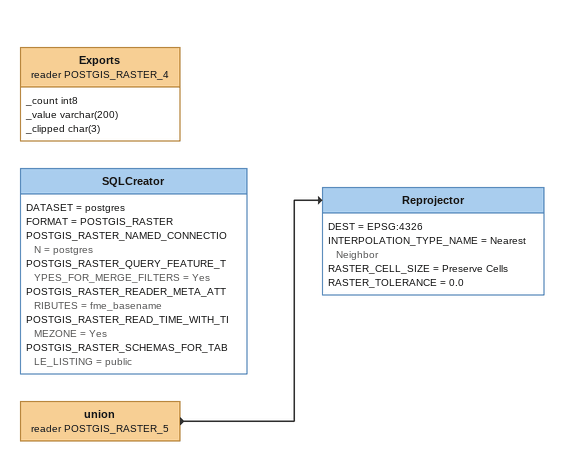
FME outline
Exports (reader POSTGIS_RASTER_4)
    attributes: _count int8, _value varchar(200), _clipped char(3)
SQLCreator
    DATASET = postgres
    FORMAT = POSTGIS_RASTER
    POSTGIS_RASTER_NAMED_CONNECTION = postgres
    POSTGIS_RASTER_QUERY_FEATURE_TYPES_FOR_MERGE_FILTERS = Yes
    POSTGIS_RASTER_READER_META_ATTRIBUTES = fme_basename
    POSTGIS_RASTER_READ_TIME_WITH_TIMEZONE = Yes
    POSTGIS_RASTER_SCHEMAS_FOR_TABLE_LISTING = public
union (reader POSTGIS_RASTER_5)
    -> Reprojector
Reprojector
    DEST = EPSG:4326
    INTERPOLATION_TYPE_NAME = Nearest Neighbor
    RASTER_CELL_SIZE = Preserve Cells
    RASTER_TOLERANCE = 0.0
